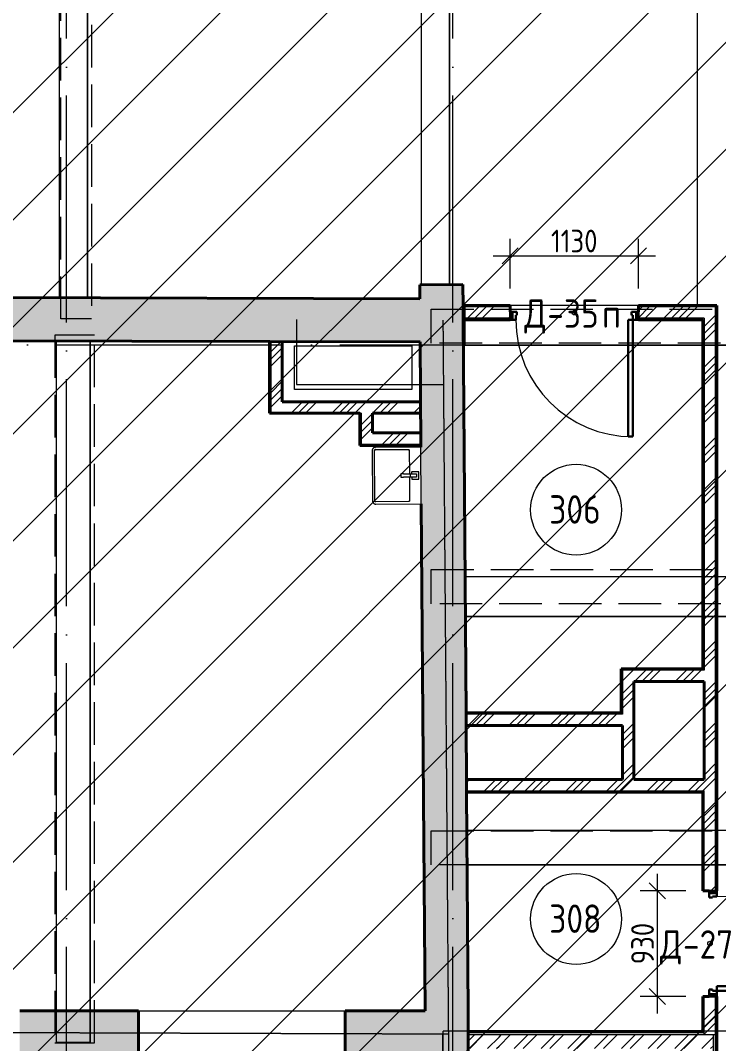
# Model space of a CAD drawing. Header units: millimetres. Extents: x -269164 to 430575, y -569542 to 36130.
# Drawn here: x 216786 to 222934, y -428171 to -419159 of the extents above; entities that cross this region are included whole.
import ezdxf

# ---------------------------------------------------------------- set-up
doc = ezdxf.new("R2010")
doc.units = ezdxf.units.MM
for name, pattern in [('ADSK_Линия сетки', [25, 20, -2.5, 0, -2.5]), ('ADSK_Сверху', [4.5, 3, -1.5]), ('GOST2.303 4', [7, 5, -2, 0])]:
    doc.linetypes.add(name, pattern=pattern)
for name, color, linetype, lineweight in [('Двери', 7, 'Continuous', 18), ('Каркас', 7, 'Continuous', 18), ('Марки дверей', 7, 'Continuous', 20), ('Марки помещений', 7, 'Continuous', 20), ('Оси', 7, 'Continuous', 9), ('Перекрытие', 7, 'Continuous', 18), ('Размеры', 7, 'Continuous', 9), ('Сантехника', 7, 'Continuous', 18), ('Стены внутренние', 7, 'Continuous', 18), ('Стены наружные', 7, 'Continuous', 18), ('Стены штриховка', 7, 'Continuous', 18)]:
    doc.layers.add(name, color=color, linetype=linetype, lineweight=lineweight)
doc.styles.add('GOST Common', font='GOST_Common.ttf', dxfattribs={"width": 0.9, "height": 200})
doc.styles.add('GOST Common_2', font='GOST_Common.ttf', dxfattribs={"width": 0.9, "height": 250})
doc.dimstyles.new('ADSK_Основной_2_мм_Округление_до_1_мм', dxfattribs={"dimscale": 304.8, "dimtxt": 201.142999, "dimasz": 0.463911, "dimexe": 0.492126, "dimexo": 0.492126, "dimgap": 0.098425, "dimtad": 1, "dimdec": 0, "dimdsep": 46, "dimtxsty": 'GOST Common', "dimblk1": 'OBLIQUE', "dimblk2": 'OBLIQUE', "dimsah": 1, "dimcen": 0.09, "dimdle": 0.492126, "dimazin": 2, "dimtfac": 1, "dimtdec": 4, "dimtix": 1, "dimtmove": 0, "dimatfit": 3, "dimfxl": 1, "dimtvp": 1, "dimtolj": 1, "dimtzin": 0, "dimlwd": 20, "dimlwe": 20, "dimarcsym": 2})
pattern_1 = [(45, (178182.9, -430621.92), (-179.6051, 179.6051), []), (45, (178246.4, -430621.92), (0, 359.2102), []), (45, (178119.4, -430621.92), (0, 359.2102), [])]
pattern_2 = [(45, (178182.9, -430621.92), (-117.8655, 117.8655), []), (45, (178261.48, -430621.92), (-117.8655, 117.8655), [])]

# ---------------------------------------------------------------- blocks, each defined once
blk = doc.blocks.new('ADSK_БалкаЖБ_Прямоугольная - 350х340мм-851147-03 План 3-го этажа маркировочный')
at = {"layer": 'Каркас', "color": 253, "linetype": 'ADSK_Сверху', "true_color": 0xaaaaaa}
for p, q in [((-3639.3, 175), (-3639.3, -175)), ((-3639.3, 175), (3639.3, 175)), ((3639.3, -175), (3639.3, 175)), ((-3639.3, -175), (3639.3, -175))]:
    blk.add_line(p, q, dxfattribs=at)
at = {"layer": 'Каркас', "color": 253, "linetype": 'ADSK_Сверху', "true_color": 0xb2b2b2}
for p, q in [((-3639.3, -175), (-3639.3, 175)), ((3639.3, 175), (-3639.3, 175)), ((3639.3, 175), (3639.3, -146.9)), ((-3639.3, -175), (3590, -175))]:
    blk.add_line(p, q, dxfattribs=at)
blk = doc.blocks.new('AC_Дверь_Однопольная - Д-35п 1130х2200h-1983249-03 План 3-го этажа маркировочный')
at = {"layer": 'Двери', "lineweight": 30}
for p, q in [((-515, 1092), (-475, 1092)), ((-515, 62), (-515, 1092)), ((-475, 1092), (-475, 62)), ((-565, 62), (-545, 62)), ((-565, -8), (-565, 62)), ((-545, 62), (-515, 62)), ((-545, -8), (-545, 62)), ((-545, 62), (-545, -8)), ((-475, 62), (-515, 62)), ((-515, 62), (-515, 22)), ((-515, 22), (-505, 22)), ((-505, 22), (-505, -8)), ((505, 22), (515, 22)), ((505, -8), (505, 22)), ((515, 62), (545, 62)), ((515, 22), (515, 62)), ((545, 62), (545, -8)), ((545, 62), (565, 62)), ((545, -8), (545, 62)), ((565, 62), (565, -8)), ((-545, -8), (-565, -8)), ((-505, -8), (-545, -8)), ((545, -8), (505, -8)), ((565, -8), (545, -8))]:
    blk.add_line(p, q, dxfattribs=at)
at = {"layer": 'Двери'}
blk.add_arc((-515, 62), 1030, 0, 90, dxfattribs=at)
blk = doc.blocks.new('AC_Дверь_Однопольная - Д-27л 930х2200h-1983253-03 План 3-го этажа маркировочный')
at = {"layer": 'Двери', "lineweight": 30}
for p, q in [((415, 892), (375, 892)), ((375, 892), (375, 62)), ((415, 62), (415, 892)), ((-445, 62), (-465, 62)), ((-465, 62), (-465, -8)), ((-415, 62), (-445, 62)), ((-445, 62), (-445, -8)), ((-445, -8), (-445, 62)), ((-415, 22), (-415, 62)), ((-405, 22), (-415, 22)), ((-405, -8), (-405, 22)), ((375, 62), (415, 62)), ((415, 22), (405, 22)), ((405, 22), (405, -8)), ((445, 62), (415, 62)), ((415, 62), (415, 22)), ((445, -8), (445, 62)), ((465, 62), (445, 62)), ((445, 62), (445, -8)), ((465, -8), (465, 62)), ((-465, -8), (-445, -8)), ((-445, -8), (-405, -8)), ((405, -8), (445, -8)), ((445, -8), (465, -8))]:
    blk.add_line(p, q, dxfattribs=at)
at = {"layer": 'Двери'}
blk.add_arc((415, 62), 830, 90, 180, dxfattribs=at)
blk = doc.blocks.new('Parametric_Porcelain_bathroom_sink_20774 - 500х430мм-V121-03 План 3-го этажа маркировочный')
at = {"layer": 'Сантехника'}
for p, q in [((345, 570), (-95, 570)), ((-95, 550), (345, 550)), ((-125, 540), (-125, 140)), ((-105, 253.2), (-105, 540)), ((355, 540), (355, 253.2)), ((375, 140), (375, 540)), ((140, 319.1), (110, 319.1)), ((110, 319.1), (110, 296.1)), ((140, 319.1), (110, 319.1)), ((110, 236.5), (110, 296.1)), ((140, 296.1), (140, 319.1)), ((140, 296.1), (140, 236.5)), ((110, 243.2), (-95, 243.2)), ((93.2, 221.2), (93.2, 161.6)), ((110, 223.1), (95.1, 223.1)), ((110, 201.5), (110, 236.5)), ((140, 236.5), (110, 236.5)), ((110, 181.5), (110, 201.5)), ((140, 181.5), (110, 181.5)), ((345, 243.2), (140, 243.2)), ((140, 236.5), (140, 201.5)), ((154.6, 223.1), (140, 223.1)), ((140, 201.5), (140, 181.5)), ((156.5, 161.6), (156.5, 221.2)), ((-125, 140), (-120, 140)), ((-120, 140), (-115, 140)), ((-115, 140), (365, 140)), ((94.7, 160.1), (155, 160.1)), ((365, 140), (370, 140)), ((370, 140), (375, 140))]:
    blk.add_line(p, q, dxfattribs=at)
at = {"layer": 'Сантехника', "flags": 128}
for points in [[(-95, 570), (-96.2, 570), (-97.4, 569.9), (-98.6, 569.8), (-99.8, 569.6), (-101, 569.4), (-102.1, 569.1), (-103.3, 568.8), (-104.4, 568.5), (-105.6, 568.1), (-106.7, 567.6), (-107.8, 567.1), (-108.9, 566.6), (-109.9, 566), (-110.9, 565.4), (-111.9, 564.8), (-112.9, 564.1), (-113.9, 563.3), (-114.8, 562.6), (-115.7, 561.7), (-116.5, 560.9), (-117.3, 560), (-118.1, 559.1), (-118.9, 558.2), (-119.6, 557.2), (-120.2, 556.2), (-120.9, 555.2), (-121.5, 554.1), (-122, 553.1), (-122.5, 552), (-123, 550.9), (-123.4, 549.7), (-123.7, 548.6), (-124.1, 547.4), (-124.3, 546.3), (-124.6, 545.1), (-124.7, 543.9), (-124.9, 542.7), (-125, 541.5), (-125, 540.3), (-125, 540)], [(-105, 540), (-105, 540.4), (-105, 540.8), (-104.9, 541.2), (-104.9, 541.6), (-104.8, 542), (-104.7, 542.4), (-104.6, 542.8), (-104.5, 543.1), (-104.4, 543.5), (-104.2, 543.9), (-104, 544.3), (-103.9, 544.6), (-103.7, 545), (-103.5, 545.3), (-103.3, 545.6), (-103, 546), (-102.8, 546.3), (-102.5, 546.6), (-102.2, 546.9), (-102, 547.2), (-101.7, 547.4), (-101.4, 547.7), (-101.1, 548), (-100.7, 548.2), (-100.4, 548.4), (-100.1, 548.6), (-99.7, 548.8), (-99.4, 549), (-99, 549.2), (-98.6, 549.3), (-98.2, 549.5), (-97.9, 549.6), (-97.5, 549.7), (-97.1, 549.8), (-96.7, 549.9), (-96.3, 549.9), (-95.9, 550), (-95.5, 550), (-95.1, 550), (-95, 550)], [(-104.9, 541.3), (-105, 540.9), (-105, 540.5), (-105, 540.1), (-105, 540)], [(-101, 548), (-101.3, 547.8), (-101.6, 547.5), (-101.9, 547.2), (-102.2, 547), (-102.4, 546.7)], [(-95, 550), (-95.4, 550), (-95.8, 550), (-96.2, 549.9), (-96.6, 549.9)], [(375, 540), (375, 541.2), (374.9, 542.4), (374.8, 543.6), (374.6, 544.8), (374.4, 546), (374.1, 547.1), (373.8, 548.3), (373.5, 549.4), (373.1, 550.6), (372.6, 551.7), (372.1, 552.8), (371.6, 553.9), (371, 554.9), (370.4, 555.9), (369.8, 556.9), (369.1, 557.9), (368.3, 558.9), (367.6, 559.8), (366.7, 560.7), (365.9, 561.5), (365, 562.3), (364.1, 563.1), (363.2, 563.9), (362.2, 564.6), (361.2, 565.2), (360.2, 565.9), (359.1, 566.5), (358.1, 567), (357, 567.5), (355.9, 568), (354.7, 568.4), (353.6, 568.7), (352.4, 569.1), (351.3, 569.3), (350.1, 569.6), (348.9, 569.7), (347.7, 569.9), (346.5, 570), (345.3, 570), (345, 570)], [(346.3, 549.9), (345.9, 550), (345.5, 550), (345.1, 550), (345, 550)], [(345, 550), (345.4, 550), (345.8, 550), (346.2, 549.9), (346.6, 549.9), (347, 549.8), (347.4, 549.7), (347.8, 549.6), (348.1, 549.5), (348.5, 549.4), (348.9, 549.2), (349.3, 549), (349.6, 548.9), (350, 548.7), (350.3, 548.5), (350.6, 548.3), (351, 548), (351.3, 547.8), (351.6, 547.5), (351.9, 547.2), (352.2, 547), (352.4, 546.7), (352.7, 546.4), (353, 546.1), (353.2, 545.7), (353.4, 545.4), (353.6, 545.1), (353.8, 544.7), (354, 544.4), (354.2, 544), (354.3, 543.6), (354.5, 543.2), (354.6, 542.9), (354.7, 542.5), (354.8, 542.1), (354.9, 541.7), (354.9, 541.3), (355, 540.9), (355, 540.5), (355, 540.1), (355, 540)], [(353, 546), (352.8, 546.3), (352.5, 546.6), (352.2, 546.9), (352, 547.2), (351.7, 547.4)], [(355, 540), (355, 540.4), (355, 540.8), (354.9, 541.2), (354.9, 541.6)], [(-105, 253.2), (-105, 252.8), (-105, 252.4), (-104.9, 252), (-104.9, 251.6)], [(-95, 243.2), (-95.4, 243.2), (-95.8, 243.2), (-96.2, 243.2), (-96.6, 243.3), (-97, 243.4), (-97.4, 243.5), (-97.8, 243.6), (-98.1, 243.7), (-98.5, 243.8), (-98.9, 244), (-99.3, 244.1), (-99.6, 244.3), (-100, 244.5), (-100.3, 244.7), (-100.6, 244.9), (-101, 245.2), (-101.3, 245.4), (-101.6, 245.7), (-101.9, 245.9), (-102.2, 246.2), (-102.4, 246.5), (-102.7, 246.8), (-103, 247.1), (-103.2, 247.4), (-103.4, 247.8), (-103.6, 248.1), (-103.8, 248.5), (-104, 248.8), (-104.2, 249.2), (-104.3, 249.5), (-104.5, 249.9), (-104.6, 250.3), (-104.7, 250.7), (-104.8, 251.1), (-104.9, 251.5), (-104.9, 251.9), (-105, 252.3), (-105, 252.7), (-105, 253.1), (-105, 253.2)], [(-103, 247.2), (-102.8, 246.9), (-102.5, 246.6), (-102.2, 246.3), (-102, 246), (-101.7, 245.7)], [(-96.3, 243.3), (-95.9, 243.2), (-95.5, 243.2), (-95.1, 243.2), (-95, 243.2)], [(355, 253.2), (355, 252.8), (355, 252.4), (354.9, 252), (354.9, 251.6), (354.8, 251.2), (354.7, 250.8), (354.6, 250.4), (354.5, 250), (354.4, 249.6), (354.2, 249.3), (354, 248.9), (353.9, 248.6), (353.7, 248.2), (353.5, 247.9), (353.3, 247.5), (353, 247.2), (352.8, 246.9), (352.5, 246.6), (352.2, 246.3), (352, 246), (351.7, 245.7), (351.4, 245.5), (351.1, 245.2), (350.7, 245), (350.4, 244.8), (350.1, 244.5), (349.7, 244.4), (349.4, 244.2), (349, 244), (348.6, 243.9), (348.2, 243.7), (347.9, 243.6), (347.5, 243.5), (347.1, 243.4), (346.7, 243.3), (346.3, 243.3), (345.9, 243.2), (345.5, 243.2), (345.1, 243.2), (345, 243.2)], [(345, 243.2), (345.4, 243.2), (345.8, 243.2), (346.2, 243.2), (346.6, 243.3)], [(351, 245.2), (351.3, 245.4), (351.6, 245.7), (351.9, 245.9), (352.2, 246.2), (352.4, 246.5)], [(354.9, 251.9), (355, 252.3), (355, 252.7), (355, 253.1), (355, 253.2)]]:
    blk.add_lwpolyline(points, dxfattribs=at)
at = {"layer": 'Сантехника'}
for centre, radius, start, end in [((95.1, 221.2), 1.87, 90, 180), ((95.1, 221.2), 1.87, 120, 150), ((95.1, 221.2), 1.87, 120, 150), ((95.1, 221.2), 1.87, 120, 150), ((154.6, 221.2), 1.87, 0, 90), ((154.6, 221.2), 1.87, 30, 60), ((154.6, 221.2), 1.87, 30, 60), ((154.6, 221.2), 1.87, 30, 60), ((94.7, 161.6), 1.49, 180, 270), ((155, 161.6), 1.49, 270, 360)]:
    blk.add_arc(centre, radius, start, end, dxfattribs=at)
blk = doc.blocks.new('ADSK_Марка_Помещение_ОдноЗначение - Номер-247393-03 План 3-го этажа маркировочный')
at = {"layer": 'Марки помещений'}
blk.add_circle((0, 0), 4, dxfattribs=at)
blk = doc.blocks.new('ADSK_Марка_Дверь - Типоразмер_ADSK_Марка-58376-03 План 3-го этажа маркировочный')
at = {"layer": 'Марки дверей', "lineweight": 9}
blk.add_circle((0, 0), 0.2, dxfattribs=at)
blk = doc.blocks.new('_Oblique')
at = {"color": 0, "linetype": 'ByBlock', "lineweight": -2}
blk.add_line((-0.5, -0.5), (0.5, 0.5), dxfattribs=at)
blk = doc.blocks.new('*D10026')
at = {"layer": 'Defpoints', "color": 0, "lineweight": 40, "transparency": 16777216}
for p in [(222228.3, -421232.2), (221098.3, -421671), (222228.3, -421671)]:
    blk.add_point(p, dxfattribs=at)
at = {"layer": 'Размеры', "color": 0, "lineweight": 20, "transparency": 16777216}
for p, q in [((221098.3, -421521), (221098.3, -421082.2)), ((222228.3, -421521), (222228.3, -421082.2)), ((220948.3, -421232.2), (222378.3, -421232.2))]:
    blk.add_line(p, q, dxfattribs=at)
at = {"layer": 'Размеры', "color": 0, "lineweight": 20, "transparency": 16777216, "xscale": 141.4, "yscale": 141.4, "zscale": 141.4, "rotation": 180}
blk.add_blockref('_Oblique', (221098.3, -421232.2), dxfattribs=at)
at = {"layer": 'Размеры', "color": 0, "lineweight": 20, "transparency": 16777216, "xscale": 141.4, "yscale": 141.4, "zscale": 141.4}
blk.add_blockref('_Oblique', (222228.3, -421232.2), dxfattribs=at)
at = {"layer": 'Размеры', "color": 0, "lineweight": 20, "transparency": 16777216, "insert": (221663.3, -421102.2), "char_height": 200, "width": 515.472, "attachment_point": 5, "style": 'GOST Common'}
blk.add_mtext('\\A1;1130', dxfattribs=at)
blk = doc.blocks.new('*D10027')
at = {"layer": 'Defpoints', "color": 0, "lineweight": 40, "transparency": 16777216}
for p in [(222796.3, -426825.1), (222394.8, -427755.1), (222796.3, -427755.1)]:
    blk.add_point(p, dxfattribs=at)
at = {"layer": 'Размеры', "color": 0, "lineweight": 20, "transparency": 16777216}
for p, q in [((222394.8, -426675.1), (222394.8, -427905.1)), ((222646.3, -426825.1), (222244.8, -426825.1)), ((222646.3, -427755.1), (222244.8, -427755.1))]:
    blk.add_line(p, q, dxfattribs=at)
at = {"layer": 'Размеры', "color": 0, "lineweight": 20, "transparency": 16777216, "xscale": 141.4, "yscale": 141.4, "zscale": 141.4}
for p, rotation in [((222394.8, -426825.1), 90), ((222394.8, -427755.1), 270)]:
    blk.add_blockref('_Oblique', p, dxfattribs=dict(at, rotation=rotation))
at = {"layer": 'Размеры', "color": 0, "lineweight": 20, "transparency": 16777216, "insert": (222264.8, -427290.1), "char_height": 200, "width": 454.106, "attachment_point": 5, "rotation": 90, "style": 'GOST Common'}
blk.add_mtext('\\A1;930', dxfattribs=at)

msp = doc.modelspace()

# ---------------------------------------------------------------- hatches: boundary and pattern name
at = {"lineweight": 13, "true_color": 0x636466}
h = msp.add_hatch(dxfattribs=at)
h.set_pattern_fill('ANSI31', color=251, scale=210)
h.set_pattern_definition([(45, (-1914008.9, -109463.3), (-471.46345, 471.46345), [])])
h.paths.add_polyline_path([(234958.19, -379662.32), (191467.82, -379662.32), (191467.82, -437206.01), (234958.19, -437206.01)])
at = {"layer": 'Стены внутренние', "true_color": 0xc0c0c0}
h = msp.add_hatch(color=9, dxfattribs=at)
h.paths.add_polyline_path([(220305.97, -421990.5), (220303.14, -421610.49), (214126.17, -421594.16), (214125.16, -421974.16), (220248.21, -421990.35)])
h.paths.add_polyline_path([(212625.17, -421970.2), (212625.99, -421590.2), (208077.14, -421578.18), (208076.14, -421958.17), (211751.34, -421967.89)])
h.paths.add_polyline_path([(206533.18, -421954.1), (206533.18, -421574.09), (205555.17, -421571.51), (205555.17, -421951.51)])
h.paths.add_polyline_path([(204054.17, -421947.54), (204054.99, -421567.54), (197068.18, -421549.08), (197067.17, -421929.07), (203726.36, -421946.68)])
h.paths.add_polyline_path([(195521.88, -421924.99), (195522.89, -421544.99), (193346.25, -421539.24), (193345.24, -421919.24), (194979.68, -421923.56)])
h.paths.add_polyline_path([(191845.25, -421915.27), (191845.25, -421535.27), (188699, -421526.95), (188698, -421906.95)])
h.paths.add_polyline_path([(187164.01, -421902.9), (187164.01, -421522.9), (186315.93, -421520.65), (186316.67, -421900.66), (187139.3, -421902.83)])
msp.add_hatch(color=9, dxfattribs=at).paths.add_polyline_path([(220349.83, -427882.41), (220729.84, -427882.41), (220682.22, -421485.31), (220302.23, -421488.14), (220344.61, -427180.93)])
at = {"layer": 'Стены внутренние', "lineweight": 9}
h = msp.add_hatch(dxfattribs=at)
h.set_pattern_fill('FP_1', color=256, style=0, pattern_type=2)
h.set_pattern_definition(pattern_1)
h.paths.add_polyline_path([(220729.84, -421783), (221098.25, -421783), (221098.25, -421683), (220683.69, -421683), (220684.44, -421783)])
h.paths.add_polyline_path([(222870.22, -421783), (222908.25, -421783), (222908.25, -421683), (222228.25, -421683), (222228.25, -421783), (222808.25, -421783)])
h = msp.add_hatch(dxfattribs=at)
h.set_pattern_fill('FP_1', color=256, style=0, pattern_type=2)
h.set_pattern_definition(pattern_1)
h.paths.add_polyline_path([(222870.22, -424983.07), (222908.25, -424983.07), (222908.25, -421783), (222808.25, -421783), (222808.25, -424983.07)])
h = msp.add_hatch(dxfattribs=at)
h.set_pattern_fill('FP_1', color=256, style=0, pattern_type=2)
h.set_pattern_definition(pattern_1)
h.paths.add_polyline_path([(218991.61, -422619.39), (219091.61, -422619.39), (219091.61, -421987.29), (218991.61, -421987.03), (218991.61, -422571.48)])
h = msp.add_hatch(dxfattribs=at)
h.set_pattern_fill('FP_1', color=256, style=0, pattern_type=2)
h.set_pattern_definition(pattern_1)
h.paths.add_polyline_path([(219786.9, -422619.39), (220310.65, -422619.39), (220309.91, -422519.39), (219091.61, -422519.39), (219091.61, -422619.39), (219776.9, -422619.39)])
h = msp.add_hatch(dxfattribs=at)
h.set_pattern_fill('FP_1', color=256, style=0, pattern_type=2)
h.set_pattern_definition(pattern_1)
h.paths.add_polyline_path([(219786.9, -422891.39), (219886.9, -422891.39), (219886.9, -422619.39), (219786.9, -422619.39)])
h = msp.add_hatch(dxfattribs=at)
h.set_pattern_fill('FP_1', color=256, style=0, pattern_type=2)
h.set_pattern_definition(pattern_1)
h.paths.add_polyline_path([(220312.68, -422891.39), (220311.93, -422791.39), (219886.9, -422791.39), (219886.9, -422891.39), (220305.97, -422891.39)])
h = msp.add_hatch(dxfattribs=at)
h.set_pattern_fill('FP_1', color=256, style=0, pattern_type=2)
h.set_pattern_definition(pattern_1)
h.paths.add_polyline_path([(222188.25, -425369.75), (222188.25, -424883.07), (222088.25, -424883.07), (222088.25, -425369.75)])
h = msp.add_hatch(dxfattribs=at)
h.set_pattern_fill('FP_1', color=256, style=0, pattern_type=2)
h.set_pattern_definition(pattern_1)
h.paths.add_polyline_path([(222772.11, -424983.07), (222808.25, -424983.07), (222808.25, -424883.07), (222188.25, -424883.07), (222188.25, -424983.07)])
h = msp.add_hatch(dxfattribs=at)
h.set_pattern_fill('FP_1', color=256, style=0, pattern_type=2)
h.set_pattern_definition(pattern_1)
h.paths.add_polyline_path([(222870.22, -425845.13), (222908.25, -425845.13), (222908.25, -424983.07), (222808.25, -424983.07), (222808.25, -425845.13)])
h = msp.add_hatch(dxfattribs=at)
h.set_pattern_fill('FP_1', color=256, style=0, pattern_type=2)
h.set_pattern_definition(pattern_1)
h.paths.add_polyline_path([(220729.84, -425369.75), (222088.25, -425369.75), (222088.25, -425269.75), (220710.39, -425269.75), (220711.14, -425369.75)])
h = msp.add_hatch(dxfattribs=at)
h.set_pattern_fill('FP_1', color=256, style=0, pattern_type=2)
h.set_pattern_definition(pattern_1)
h.paths.add_polyline_path([(222188.25, -425845.13), (222188.25, -425369.75), (222088.25, -425369.75), (222088.25, -425845.13), (222158.8, -425845.13)])
h = msp.add_hatch(dxfattribs=at)
h.set_pattern_fill('FP_1', color=256, style=0, pattern_type=2)
h.set_pattern_definition(pattern_1)
h.paths.add_polyline_path([(222087.65, -425945.13), (222808.25, -425945.07), (222808.25, -425845.13), (220714.67, -425845.13), (220715.42, -425945.13), (220842.93, -425945.13)])
h = msp.add_hatch(dxfattribs=at)
h.set_pattern_fill('FP_1', color=256, style=0, pattern_type=2)
h.set_pattern_definition(pattern_1)
h.paths.add_polyline_path([(222888.25, -428095.14), (222908.25, -428095.14), (222908.25, -427755.13), (222808.25, -427755.13), (222808.25, -428095.14), (222870.22, -428095.14)])
h.paths.add_polyline_path([(222850.25, -426825.13), (222908.25, -426825.13), (222908.25, -425845.13), (222808.25, -425845.13), (222808.25, -426825.13)])
h = msp.add_hatch(dxfattribs=at)
h.set_pattern_fill('FP_2', color=256, style=0, pattern_type=2)
h.set_pattern_definition(pattern_2)
h.paths.add_polyline_path([(220729.84, -428215.14), (221000.75, -428215.14), (221000.75, -428095.14), (220729.84, -428095.14), (220729.84, -428136.37)])
h = msp.add_hatch(dxfattribs=at)
h.set_pattern_fill('FP_2', color=256, style=0, pattern_type=2)
h.set_pattern_definition(pattern_2)
h.paths.add_polyline_path([(222888.25, -428215.14), (222888.25, -428095.14), (221000.75, -428095.14), (221000.75, -428215.14), (222870.22, -428215.14)])
at = {"layer": 'Стены наружные', "true_color": 0xc0c0c0}
h = msp.add_hatch(color=9, dxfattribs=at)
h.paths.add_polyline_path([(205545.95, -428392.41), (206570.09, -428392.41), (206570.09, -427882.41), (205545.95, -427882.41), (205545.95, -428067.23)])
h.paths.add_polyline_path([(186455.9, -428392.41), (186848.19, -428392.41), (186848.19, -427882.41), (186455.9, -427882.41), (186455.9, -428035.43)])
h.paths.add_polyline_path([(214060.74, -428392.41), (214960.07, -428392.41), (214960.07, -427882.41), (214060.74, -427882.41), (214060.74, -428089.06)])
h.paths.add_polyline_path([(211240.14, -428392.41), (212240.74, -428392.41), (212240.74, -427882.41), (211240.14, -427882.41), (211240.14, -428089.06)])
h.paths.add_polyline_path([(216788.36, -428392.41), (217827.01, -428392.41), (217827.01, -427882.41), (216780.07, -427882.41), (216780.07, -428392.41)])
h.paths.add_polyline_path([(219647.01, -428392.41), (220729.84, -428392.41), (220729.84, -427882.41), (219647.01, -427882.41), (219647.01, -428089.06)])
h.paths.add_polyline_path([(198117.68, -428392.41), (198117.68, -427882.41), (197123.9, -427882.41), (197123.9, -428392.41)])
h.paths.add_polyline_path([(199937.68, -428392.41), (200945.96, -428392.41), (200945.96, -427882.41), (199937.68, -427882.41), (199937.68, -428067.23)])
h.paths.add_polyline_path([(202765.96, -428392.41), (203725.95, -428392.41), (203725.95, -427882.41), (202765.96, -427882.41), (202765.96, -428067.23)])
h.paths.add_polyline_path([(208390.09, -428392.41), (209420.14, -428392.41), (209420.14, -427882.41), (208390.09, -427882.41), (208390.09, -428067.23)])
h.paths.add_polyline_path([(194790.99, -428392.41), (195303.9, -428392.41), (195303.9, -427882.41), (194287.12, -427882.41), (194287.12, -428392.41), (194761.34, -428392.41)])
h.paths.add_polyline_path([(192460.92, -428392.41), (192467.12, -428392.41), (192467.12, -427882.41), (191474.09, -427882.41), (191474.09, -428392.41)])
h.paths.add_polyline_path([(188668.19, -428392.41), (189654.09, -428392.41), (189654.09, -427882.41), (188668.19, -427882.41), (188668.19, -428035.43)])

# ---------------------------------------------------------------- linework, layer by layer
at = {"layer": 'Каркас', "color": 253, "linetype": 'ADSK_Сверху', "true_color": 0xb2b2b2}
for p, q in [((220315.32, -418105.51), (220315.32, -421488.04)), ((222745.32, -418076.27), (222745.32, -421670.7)), ((217126.38, -418136.08), (217126.38, -421602.1)), ((217376.38, -421602.76), (217376.38, -418133.68)), ((220565.32, -421486.18), (220565.32, -418238.29)), ((220315.32, -421488.04), (220565.32, -421486.18)), ((217126.38, -421602.1), (217376.38, -421602.76)), ((220698.91, -422020.7), (220698.91, -421670.7)), ((222745.32, -421670.7), (220698.91, -421670.7)), ((217401.38, -421982.82), (217101.38, -421982.03)), ((217101.38, -421982.03), (217101.38, -428162.19)), ((217401.38, -428162.19), (217401.38, -421982.82)), ((220698.91, -422020.7), (227858.51, -422020.7)), ((220701.39, -424060.26), (220703.99, -424410.26)), ((227783.71, -424060.26), (220701.39, -424060.26)), ((220703.99, -424410.26), (227783.71, -424410.26)), ((220718.02, -426295.13), (220720.26, -426595.13)), ((227783.71, -426295.13), (220718.02, -426295.13)), ((220720.26, -426595.13), (227783.71, -426595.13)), ((217401.38, -428162.19), (217101.38, -428162.19))]:
    msp.add_line(p, q, dxfattribs=at)
at = {"layer": 'Каркас', "color": 253, "linetype": 'ADSK_Сверху', "true_color": 0xaaaaaa}
for p, q in [((220315.32, -418105.51), (220315.32, -421488.04)), ((222745.32, -418076.27), (222745.32, -421670.7)), ((217126.38, -418136.08), (217126.38, -421602.1)), ((217376.38, -418133.68), (217376.38, -421602.76)), ((220565.32, -418238.29), (220565.32, -421486.18)), ((220565.32, -421486.18), (220315.32, -421488.04)), ((217376.38, -421602.76), (217126.38, -421602.1)), ((220698.91, -421670.7), (220698.91, -422020.7)), ((222745.32, -421670.7), (220698.91, -421670.7)), ((217101.38, -421982.03), (217101.38, -428162.19)), ((217101.38, -421982.03), (217401.38, -421982.82)), ((217401.38, -421982.82), (217401.38, -428162.19)), ((227858.51, -422020.7), (220698.91, -422020.7)), ((220703.99, -424410.26), (220701.39, -424060.26)), ((227783.71, -424060.26), (220701.39, -424060.26)), ((227783.71, -424410.26), (220703.99, -424410.26)), ((220720.26, -426595.13), (220718.02, -426295.13)), ((227783.71, -426295.13), (220718.02, -426295.13)), ((227783.71, -426595.13), (220720.26, -426595.13)), ((217101.38, -428162.19), (217401.38, -428162.19))]:
    msp.add_line(p, q, dxfattribs=at)
at = {"layer": 'Каркас', "color": 30, "linetype": 'GOST2.303 4', "ltscale": 75, "true_color": 0xf26722}
for points in [[(217143.17, -417623.95), (217413.17, -417623.95), (217413.17, -421788.69), (217143.17, -421788.69), (217143.17, -417623.95)], [(220403.14, -421702.78), (227676.77, -421702.78), (227676.77, -422002.78), (220403.14, -422002.78), (220403.14, -421702.78)], [(217438.56, -421932.65), (217088.56, -421932.13), (217088.56, -428163.72), (217438.56, -428163.72), (217438.56, -421932.65)], [(220404.69, -423996.6), (227678.32, -423996.6), (227678.32, -424296.6), (220404.69, -424296.6), (220404.69, -423996.6)], [(220403.14, -426296.6), (227676.77, -426296.6), (227676.77, -426596.6), (220403.14, -426596.6), (220403.14, -426296.6)]]:
    msp.add_lwpolyline(points, dxfattribs=at)
at = {"layer": 'Оси', "linetype": 'ADSK_Линия сетки', "ltscale": 100}
for p, q in [((217192.82, -439320.18), (217192.82, -408953.12)), ((220592.82, -439320.18), (220592.82, -408953.12)), ((167096.68, -422015.13), (235324.62, -422015.13))]:
    msp.add_line(p, q, dxfattribs=at)
at = {"layer": 'Перекрытие', "color": 9, "linetype": 'ADSK_Сверху', "true_color": 0xaad4d4}
for p, q in [((219218.22, -421794.5), (219218.22, -422365.45)), ((220506.72, -421797.88), (220569.93, -430094.64)), ((219218.22, -422365.45), (220511.05, -422365.45)), ((220554.64, -428088.49), (211878, -428059.78))]:
    msp.add_line(p, q, dxfattribs=at)
at = {"layer": 'Перекрытие', "color": 136, "true_color": 0x008080}
for p, q in [((219200.38, -422408.58), (219200.38, -422026.54)), ((219200.38, -422026.54), (220233.61, -422026.54)), ((220233.61, -422026.54), (220233.61, -422408.58)), ((220233.61, -422408.58), (219200.38, -422408.58))]:
    msp.add_line(p, q, dxfattribs=at)
at = {"layer": 'Стены внутренние', "lineweight": 40}
for p, q in [((220682.22, -421485.31), (220302.23, -421488.14)), ((220302.23, -421488.14), (220303.14, -421610.49)), ((220683.6, -421671), (220682.22, -421485.31)), ((220303.14, -421610.49), (214126.17, -421594.16)), ((221098.25, -421671), (220683.6, -421671)), ((220683.62, -421673), (220684.51, -421793)), ((221098.25, -421725), (221098.25, -421671)), ((222920.25, -421671), (222228.25, -421671)), ((222228.25, -421671), (222228.25, -421725)), ((222920.25, -426825.13), (222920.25, -421671)), ((220684.53, -421795), (221098.25, -421795)), ((220710.3, -425257.75), (220684.53, -421795)), ((222228.25, -421795), (222796.25, -421795)), ((222796.25, -421795), (222796.25, -424871.07)), ((214125.16, -421974.16), (218979.61, -421987)), ((218979.61, -421987), (218979.61, -422619.39)), ((218981.61, -421987), (220305.97, -421990.5)), ((219091.61, -422519.39), (219091.61, -421987.29)), ((220305.97, -421990.5), (220312.75, -422901.39)), ((220309.91, -422519.39), (219091.61, -422519.39)), ((218979.61, -422619.39), (219774.9, -422619.39)), ((219774.9, -422619.39), (219774.9, -422903.39)), ((219886.9, -422619.39), (220310.65, -422619.39)), ((219886.9, -422791.39), (219886.9, -422619.39)), ((220311.93, -422791.39), (219886.9, -422791.39)), ((219774.9, -422903.39), (220312.77, -422903.39)), ((220312.77, -422903.39), (220312.86, -422916.56)), ((220316.58, -423416.21), (220349.83, -427882.41)), ((222796.25, -424871.07), (222076.25, -424871.07)), ((222076.25, -424871.07), (222076.25, -425257.75)), ((222188.25, -425845.13), (222188.25, -424983.07)), ((222188.25, -424983.07), (222808.25, -424983.07)), ((222808.25, -424983.07), (222808.25, -425845.13)), ((222076.25, -425257.75), (220710.3, -425257.75)), ((220715.49, -425955.13), (220710.32, -425259.75)), ((220711.14, -425369.75), (222088.25, -425369.75)), ((222088.25, -425369.75), (222088.25, -425845.13)), ((222088.25, -425845.13), (220714.67, -425845.13)), ((222808.25, -425845.13), (222188.25, -425845.13)), ((220715.51, -425957.13), (222796.25, -425957.13)), ((220729.84, -427882.41), (220715.51, -425957.13)), ((222796.25, -425957.13), (222796.25, -426825.13)), ((222796.25, -426825.13), (222850.25, -426825.13)), ((222796.25, -427755.13), (222796.25, -428063.14)), ((222850.25, -427755.13), (222796.25, -427755.13)), ((222920.25, -428443.14), (222920.25, -427755.13)), ((222796.25, -428063.14), (220729.84, -428063.14))]:
    msp.add_line(p, q, dxfattribs=at)
at = {"layer": 'Стены наружные', "lineweight": 40}
for p, q in [((217827.01, -427882.41), (216780.07, -427882.41)), ((217827.01, -428392.41), (217827.01, -427882.41)), ((220349.83, -427882.41), (219647.01, -427882.41)), ((219647.01, -427882.41), (219647.01, -428392.41)), ((220729.84, -429961.69), (220729.84, -427882.41))]:
    msp.add_line(p, q, dxfattribs=at)
at = {"layer": 'Стены наружные'}
msp.add_line((217827.01, -427882.41), (219647.01, -427882.41), dxfattribs=at)
at = {"layer": 'Стены штриховка'}
for p, q in [((220683.6, -421671), (220683.62, -421673)), ((221098.25, -421673), (220683.62, -421673)), ((221098.25, -421683), (220683.69, -421683)), ((222920.25, -421673), (222228.25, -421673)), ((222908.25, -421683), (222228.25, -421683)), ((222908.25, -426825.13), (222908.25, -421683)), ((222918.25, -426825.13), (222918.25, -421671)), ((222918.25, -421683), (222920.25, -421683)), ((221098.25, -421783), (220684.44, -421783)), ((221098.25, -421793), (220684.51, -421793)), ((220684.51, -421793), (220684.53, -421795)), ((222808.25, -421783), (222228.25, -421783)), ((222798.25, -421793), (222228.25, -421793)), ((222798.25, -424871.07), (222798.25, -421793)), ((222808.25, -421783), (222808.25, -424883.07)), ((218981.61, -421987), (218979.61, -421987)), ((218981.61, -421987), (218981.61, -422619.39)), ((218991.61, -421987.03), (218991.61, -422619.39)), ((219786.9, -422619.39), (219774.9, -422619.39)), ((219776.9, -422619.39), (219776.9, -422903.39)), ((219786.9, -422619.39), (219786.9, -422891.39)), ((219786.9, -422891.39), (220312.68, -422891.39)), ((219774.9, -422901.39), (220312.75, -422901.39)), ((219786.9, -422903.39), (219786.9, -422901.39)), ((220312.77, -422903.39), (220312.75, -422901.39)), ((222808.25, -424873.07), (222076.25, -424873.07)), ((222078.25, -424871.07), (222078.25, -425259.75)), ((222088.25, -424873.07), (222088.25, -424871.07)), ((222808.25, -424871.07), (222796.25, -424871.07)), ((222808.25, -424883.07), (222088.25, -424883.07)), ((222088.25, -424883.07), (222088.25, -425269.75)), ((220710.3, -425257.75), (220710.32, -425259.75)), ((222078.25, -425259.75), (220710.32, -425259.75)), ((222088.25, -425269.75), (220710.39, -425269.75)), ((220715.42, -425945.13), (222808.25, -425945.13)), ((220715.49, -425955.13), (220715.51, -425957.13)), ((220715.49, -425955.13), (222808.25, -425955.13)), ((222796.25, -425957.13), (222808.25, -425957.13)), ((222798.25, -426825.13), (222798.25, -425957.13)), ((222808.25, -426825.13), (222808.25, -425945.13)), ((222798.25, -428063.14), (222798.25, -427755.13)), ((222808.25, -428095.14), (222808.25, -427755.13)), ((222908.25, -428443.14), (222908.25, -427755.13)), ((222918.25, -428063.14), (222918.25, -427755.13)), ((222808.25, -428065.14), (220729.84, -428065.14)), ((222808.25, -428075.14), (220729.84, -428075.14)), ((222908.25, -428095.14), (220729.84, -428095.14)), ((222888.25, -428443.14), (222888.25, -428095.14)), ((222918.25, -428063.14), (222920.25, -428063.14)), ((222918.25, -428443.14), (222918.25, -428065.14)), ((222918.25, -428075.14), (222920.25, -428075.14))]:
    msp.add_line(p, q, dxfattribs=at)

# ---------------------------------------------------------------- block references
at = {"layer": 'Двери'}
for name, p, rotation in [('AC_Дверь_Однопольная - Д-35п 1130х2200h-1983249-03 План 3-го этажа маркировочный', (221663.25, -421733), 180), ('AC_Дверь_Однопольная - Д-27л 930х2200h-1983253-03 План 3-го этажа маркировочный', (222858.25, -427290.13), 269.9999999999999)]:
    msp.add_blockref(name, p, dxfattribs=dict(at, rotation=rotation))
at = {"layer": 'Каркас', "color": 253, "linetype": 'ADSK_Сверху', "true_color": 0xaaaaaa, "rotation": 180}
msp.add_blockref('ADSK_БалкаЖБ_Прямоугольная - 350х340мм-851147-03 План 3-го этажа маркировочный', (224144.43, -428235.26), dxfattribs=at)
at = {"layer": 'Марки дверей', "xscale": 99.99999999999993, "yscale": 99.99999999999993, "zscale": 99.99999999999993}
for p in [(221663.25, -421733), (222858.25, -427290.13)]:
    msp.add_blockref('ADSK_Марка_Дверь - Типоразмер_ADSK_Марка-58376-03 План 3-го этажа маркировочный', p, dxfattribs=at)
at = {"layer": 'Марки помещений', "xscale": 99.99999999999993, "yscale": 99.99999999999993, "zscale": 99.99999999999993}
for p in [(221679.33, -423468.92), (221679.33, -427073.62)]:
    msp.add_blockref('ADSK_Марка_Помещение_ОдноЗначение - Номер-247393-03 План 3-го этажа маркировочный', p, dxfattribs=at)
at = {"layer": 'Сантехника', "rotation": 90.42646779160702}
msp.add_blockref('Parametric_Porcelain_bathroom_sink_20774 - 500х430мм-V121-03 План 3-го этажа маркировочный', (220455.65, -423290.34), dxfattribs=at)

# ---------------------------------------------------------------- texts
at = {"layer": 'Марки дверей', "lineweight": 9, "char_height": 250, "attachment_point": 1, "style": 'GOST Common_2'}
for s, insert, width in [('\\fGOST Common|b0|i0|c204|p34|;\\W.9;Д', (221223.42, -421615.99), 245.3164), ('-35', (221425.83, -421615.99), 584.4302), ('\\fGOST Common|b0|i0|c204|p34|;\\W.9;п', (221908.03, -421615.99), 194.8101), ('\\fGOST Common|b0|i0|c204|p34|;\\W.9;Д', (222418.42, -427173.12), 245.3164), ('-27', (222620.83, -427173.12), 584.4302)]:
    msp.add_mtext(s, dxfattribs=dict(at, insert=insert, width=width))
at = {"layer": 'Марки помещений', "lineweight": 9, "char_height": 250, "width": 584.4302, "attachment_point": 1, "style": 'GOST Common_2'}
for s, insert in [('306', (221443.07, -423341.19)), ('308', (221443.07, -426945.9))]:
    msp.add_mtext(s, dxfattribs=dict(at, insert=insert))

# ---------------------------------------------------------------- dimensions: what is measured, and where the dimension line sits
at = {"layer": 'Размеры', "lineweight": 20}
dim = msp.add_linear_dim(base=(222228.25, -421232.19), p1=(221098.25, -421671), p2=(222228.25, -421671), dimstyle='ADSK_Основной_2_мм_Округление_до_1_мм', override={"dimpost": '<>', "dimfxl": 1130}, dxfattribs=at)
dim.commit()
dim.dimension.update_dxf_attribs({"geometry": '*D10026', "text_midpoint": (221663.25, -421102.19)})
dim = msp.add_linear_dim(base=(222394.85, -427755.13), p1=(222796.25, -426825.13), p2=(222796.25, -427755.13), angle=90, dimstyle='ADSK_Основной_2_мм_Округление_до_1_мм', override={"dimpost": '<>', "dimfxl": 930}, dxfattribs=at)
dim.commit()
dim.dimension.update_dxf_attribs({"geometry": '*D10027', "text_midpoint": (222264.85, -427290.13)})

doc.saveas('drawing.dxf')
